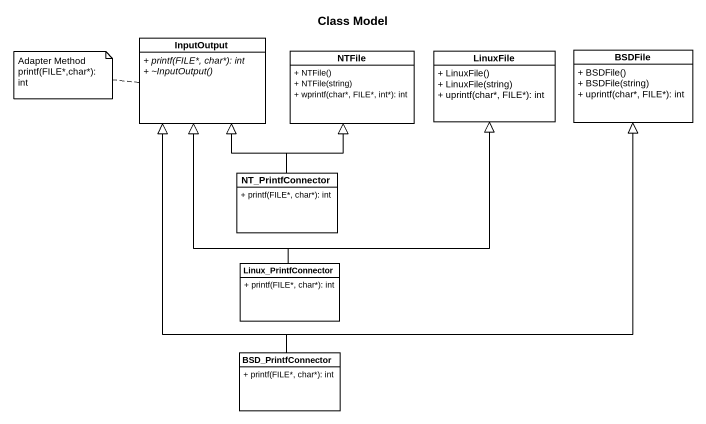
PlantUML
@startuml
title Class Model
hide circle
hide empty members
skinparam classAttributeIconSize 0
class InputOutput {
  {abstract} + printf(FILE*, char*): int
  {abstract} + ~InputOutput()
}
class NTFile {
  + NTFile()
  + NTFile(string)
  + wprintf(char*, FILE*, int*): int
}
class LinuxFile {
  + LinuxFile()
  + LinuxFile(string)
  + uprintf(char*, FILE*): int
}
class BSDFile {
  + BSDFile()
  + BSDFile(string)
  + uprintf(char*, FILE*): int
}
class NT_PrintfConnector {
  + printf(FILE*, char*): int
}
class Linux_PrintfConnector {
  + printf(FILE*, char*): int
}
class BSD_PrintfConnector {
  + printf(FILE*, char*): int
}
NT_PrintfConnector -up-|> InputOutput
NT_PrintfConnector -up-|> NTFile
Linux_PrintfConnector -up-|> InputOutput
Linux_PrintfConnector -up-|> LinuxFile
BSD_PrintfConnector -up-|> InputOutput
BSD_PrintfConnector -up-|> BSDFile
note left of InputOutput
  Adapter Method
  printf(FILE*,char*): int
end note
@enduml
